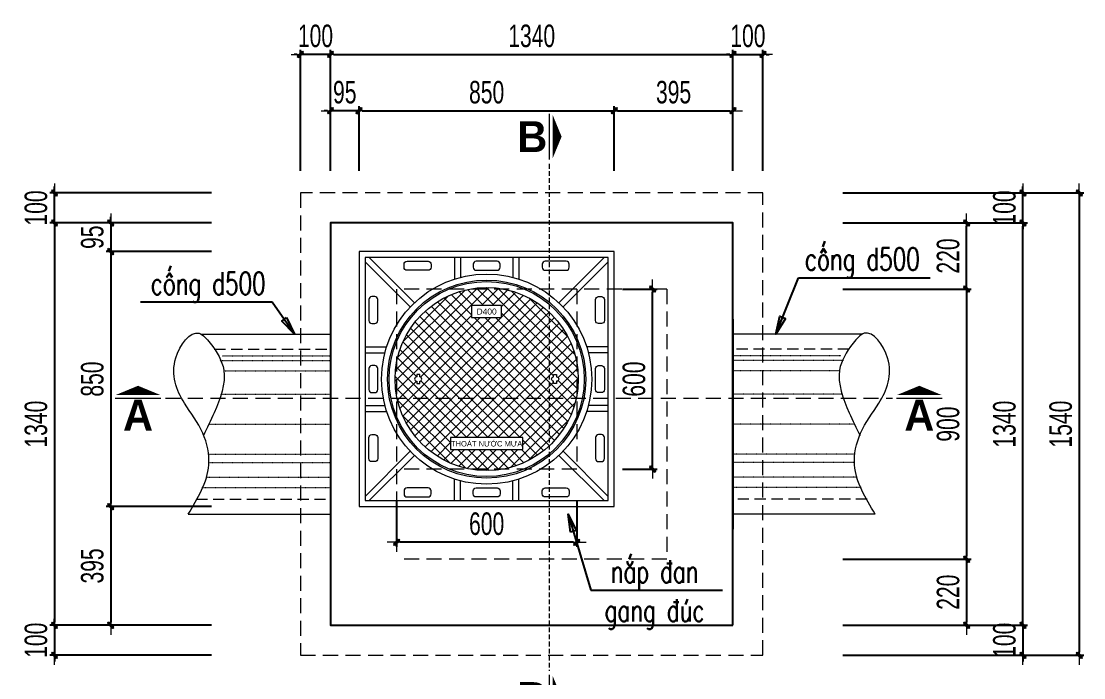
# Model space of a CAD drawing. Header units: inches. Extents: x -676 to 53517, y -16349 to 46516.
# Drawn here: x 28532 to 32070, y 29107 to 31294 of the extents above; entities that cross this region are included whole.
import ezdxf
from ezdxf.enums import TextEntityAlignment as Align

# ---------------------------------------------------------------- set-up
doc = ezdxf.new("R2010")
doc.units = ezdxf.units.IN
doc.header["$MEASUREMENT"] = 0
doc.linetypes.add('ACAD_ISO03W100', pattern=[30, 12, -18])
doc.linetypes.add('HIDDEN', pattern=[0.375, 0.25, -0.125])
for name, color, linetype, lineweight in [('39 - Net manh', 39, 'Continuous', 18), ('dim', 144, 'Continuous', 13), ('G-KHUNG', 7, 'Continuous', 20), ('LC Dim', 8, 'Continuous', 18), ('LC Khac', 4, 'Continuous', 9), ('LC MANH DUT', 35, 'HIDDEN', 5), ('LC Net manh', 9, 'Continuous', 5), ('LC Net thay', 7, 'Continuous', 25), ('LC Text1', 3, 'Continuous', 20), ('Net cat', 2, 'Continuous', 25), ('Net hatch', 8, 'Continuous', 9), ('net thay', 11, 'Continuous', 20), ('TextThep', 7, 'Continuous', 0)]:
    doc.layers.add(name, color=color, linetype=linetype, lineweight=lineweight)
doc.styles.add('Arial', font='arial.ttf', dxfattribs={"width": 0.8})
doc.styles.add('HOATBIF', font='hoatbif.shx', dxfattribs={"width": 0.7})
doc.styles.add('LC 1', font='')
doc.styles.add('LC 3', font='vnsimli.shx', dxfattribs={"width": 0.75})
doc.styles.get('LC 1').set_extended_font_data('.VnAvantH', bold=True)
doc.dimstyles.new('1-100(1-25)', dxfattribs={"dimscale": 25, "dimtxt": 2.5, "dimasz": 0.35, "dimexe": 0.5, "dimexo": 0, "dimgap": 0.8, "dimtad": 1, "dimdec": 0, "dimzin": 0, "dimdsep": 46, "dimtxsty": 'HOATBIF', "dimblk1": 'DOT', "dimblk2": 'DOT', "dimsah": 1, "dimcen": -1, "dimdle": 1, "dimclrd": 256, "dimclre": 256, "dimclrt": 4, "dimadec": 3, "dimazin": 2, "dimtfac": 0.333333, "dimtdec": 0, "dimtix": 1, "dimtmove": 2, "dimatfit": 3, "dimldrblk": 'DOT', "dimfxl": 1, "dimtvp": 0.833333, "dimtolj": 1, "dimtzin": 0, "dimarcsym": 0})
doc.dimstyles.new('1-100(1-50)x4', dxfattribs={"dimscale": 40, "dimtxt": 2.5, "dimasz": 0.35, "dimexe": 0.5, "dimexo": 0, "dimgap": 0.8, "dimtad": 1, "dimdec": 0, "dimlfac": 0.25, "dimzin": 0, "dimdsep": 46, "dimtxsty": 'HOATBIF', "dimblk1": 'DOT', "dimblk2": 'DOT', "dimsah": 1, "dimcen": -1, "dimdle": 1, "dimclrd": 256, "dimclre": 256, "dimclrt": 4, "dimadec": 3, "dimazin": 2, "dimtfac": 0.333333, "dimtdec": 0, "dimtix": 1, "dimtmove": 2, "dimatfit": 3, "dimldrblk": 'DOT', "dimfxl": 1, "dimtvp": 0.833333, "dimtolj": 1, "dimtzin": 0, "dimarcsym": 0})

# ---------------------------------------------------------------- blocks, each defined once
blk = doc.blocks.new('*U7')
at = {"layer": 'LC Khac', "color": 1, "ltscale": 2}
for p, q in [((0, 485), (0, 0)), ((0, -5503), (0, -5989))]:
    blk.add_line(p, q, dxfattribs=at)
for points in [[(134, 243, 0, 471, 0), (37, 243, 275, 275, 0)], [(134, -5746, 0, 471, 0), (37, -5746, 275, 275, 0)]]:
    blk.add_lwpolyline(points, format="xyseb", dxfattribs=at)
at = {"layer": 'LC MANH DUT', "ltscale": 200}
blk.add_line((0, -49), (0, -5460), dxfattribs=at)
at = {"ltscale": 2, "style": 'LC 1'}
for p in [(-179, 243), (-179, -5746)]:
    blk.add_attdef('LC', text='', height=330, dxfattribs=at).set_placement(p, align=Align.MIDDLE_CENTER)
blk = doc.blocks.new('Nap ga_MB')
at = {"layer": 'Net hatch'}
h = blk.add_hatch(dxfattribs=at)
h.set_pattern_fill('ANSI37', color=256, scale=200, style=0)
h.paths.add_polyline_path([(305, 0, 1), (-305, 0, 1)])
h.paths.add_polyline_path([(120, -195), (120, -235), (-120, -235), (-120, -195)], flags=16)
h.paths.add_polyline_path([(-223, -7), (-223, -15), (-233, -15), (-233, -7, -1), (-233, 7), (-233, 15), (-223, 15), (-223, 7, -1)], flags=16)
h.paths.add_polyline_path([(-50, 205), (-50, 245), (50, 245), (50, 205)], flags=16)
h.paths.add_polyline_path([(223, 7), (223, 15), (233, 15), (233, 7, -1), (233, -7), (233, -15), (223, -15), (223, -7, -1)], flags=16)
h.paths.add_polyline_path([(-47.8, 209.6), (47.8, 209.6), (47.8, 240.2), (-47.8, 240.2)], flags=8)
h.paths.add_polyline_path([(-106.1, -230.5), (106.1, -230.5), (106.1, -199.5), (-106.1, -199.5)], flags=8)
for points in [[(-254.5, 240.3), (-405, 390.9)], [(-240.3, 254.5), (-390.9, 405)], [(-107.5, 405), (-107.5, 333.1)], [(-87.5, 405), (-87.5, 338.9)], [(87.5, 405), (87.5, 338.9)], [(107.5, 405), (107.5, 333.1)], [(240.3, 254.5), (390.9, 405)], [(254.5, 240.3), (405, 390.9)], [(-405, 107.5), (-333.1, 107.5)], [(405, 107.5), (333.1, 107.5)], [(-405, 87.5), (-338.9, 87.5)], [(405, 87.5), (338.9, 87.5)], [(-405, -87.5), (-338.9, -87.5)], [(405, -87.5), (338.9, -87.5)], [(-405, -107.5), (-333.1, -107.5)], [(405, -107.5), (333.1, -107.5)], [(-254.5, -240.3), (-405, -390.9)], [(254.5, -240.3), (405, -390.9)], [(-240.3, -254.5), (-390.9, -405)], [(240.3, -254.5), (390.9, -405)], [(-107.5, -405), (-107.5, -333.1)], [(-87.5, -405), (-87.5, -338.9)], [(87.5, -405), (87.5, -338.9)], [(107.5, -405), (107.5, -333.1)]]:
    blk.add_lwpolyline(points, dxfattribs=at)
for points in [[(-195, 362.5), (-265, 362.5, -0.414214), (-275, 372.5), (-275, 382.5, -0.414214), (-265, 392.5), (-195, 392.5, -0.414214), (-185, 382.5), (-185, 372.5, -0.414214)], [(-35, 362.5), (35, 362.5, 0.414214), (45, 372.5), (45, 382.5, 0.414214), (35, 392.5), (-35, 392.5, 0.414214), (-45, 382.5), (-45, 372.5, 0.414214)], [(195, 362.5), (265, 362.5, 0.414214), (275, 372.5), (275, 382.5, 0.414214), (265, 392.5), (195, 392.5, 0.414214), (185, 382.5), (185, 372.5, 0.414214)], [(-362.5, 195), (-362.5, 265, 0.414214), (-372.5, 275), (-382.5, 275, 0.414214), (-392.5, 265), (-392.5, 195, 0.414214), (-382.5, 185), (-372.5, 185, 0.414214)], [(362.5, 195), (362.5, 265, -0.414214), (372.5, 275), (382.5, 275, -0.414214), (392.5, 265), (392.5, 195, -0.414214), (382.5, 185), (372.5, 185, -0.414214)], [(-362.5, -35), (-362.5, 35, 0.414214), (-372.5, 45), (-382.5, 45, 0.414214), (-392.5, 35), (-392.5, -35, 0.414214), (-382.5, -45), (-372.5, -45, 0.414214)], [(362.5, -35), (362.5, 35, -0.414214), (372.5, 45), (382.5, 45, -0.414214), (392.5, 35), (392.5, -35, -0.414214), (382.5, -45), (372.5, -45, -0.414214)], [(-362.5, -195), (-362.5, -265, -0.414214), (-372.5, -275), (-382.5, -275, -0.414214), (-392.5, -265), (-392.5, -195, -0.414214), (-382.5, -185), (-372.5, -185, -0.414214)], [(362.5, -195), (362.5, -265, 0.414214), (372.5, -275), (382.5, -275, 0.414214), (392.5, -265), (392.5, -195, 0.414214), (382.5, -185), (372.5, -185, 0.414214)], [(-195, -362.5), (-265, -362.5, 0.414214), (-275, -372.5), (-275, -382.5, 0.414214), (-265, -392.5), (-195, -392.5, 0.414214), (-185, -382.5), (-185, -372.5, 0.414214)], [(-35, -362.5), (35, -362.5, -0.414214), (45, -372.5), (45, -382.5, -0.414214), (35, -392.5), (-35, -392.5, -0.414214), (-45, -382.5), (-45, -372.5, -0.414214)], [(195, -362.5), (265, -362.5, -0.414214), (275, -372.5), (275, -382.5, -0.414214), (265, -392.5), (195, -392.5, -0.414214), (185, -382.5), (185, -372.5, -0.414214)]]:
    blk.add_lwpolyline(points, format="xyb", close=True, dxfattribs=at)
blk.add_circle((0, 0), 305, dxfattribs=at)
at = {"layer": 'net thay'}
for points in [[(-425, -425), (425, -425), (425, 425), (-425, 425)], [(-405, -405), (405, -405), (405, 405), (-405, 405)], [(-50, 245), (-50, 205), (50, 205), (50, 245)], [(-120, -195), (-120, -235), (120, -235), (120, -195)]]:
    blk.add_lwpolyline(points, close=True, dxfattribs=at)
for points in [[(-233, -7), (-233, -15), (-223, -15), (-223, -7, 1), (-223, 7), (-223, 15), (-233, 15), (-233, 7, 1)], [(233, -7), (233, -15), (223, -15), (223, -7, -1), (223, 7), (223, 15), (233, 15), (233, 7, -1)]]:
    blk.add_lwpolyline(points, format="xyb", close=True, dxfattribs=at)
for radius in [350, 330, 325]:
    blk.add_circle((0, 0), radius, dxfattribs=at)
at = {"layer": 'G-KHUNG', "style": 'Arial'}
for s, height, p in [('D400', 20, (0, 225)), ('THOÁT NƯỚC MƯA', 18, (0, -215.5))]:
    blk.add_text(s, height=height, dxfattribs=at).set_placement(p, align=Align.MIDDLE_CENTER)
blk = doc.blocks.new('DOT')
at = {"layer": 'LC Dim', "color": 4}
blk.add_line((-1, -1), (1, 1), dxfattribs=at)
at = {"layer": 'LC Dim'}
blk.add_line((-3, 0), (3, 0), dxfattribs=at)
at = {"layer": 'LC Dim', "color": 4}
blk.add_lwpolyline([(0.5, 1), (-1, -0.5), (-0.5, -1), (1, 0.5)], close=True, dxfattribs=at)
blk = doc.blocks.new('*D98')
at = {"layer": 'Defpoints', "color": 0, "transparency": 16777216}
for p in [(29561.6, 30996), (29561.6, 30796), (29656.6, 30796)]:
    blk.add_point(p, dxfattribs=at)
at = {"layer": 'LC Dim', "lineweight": -2, "transparency": 16777216}
for p, q in [((29551.1, 30996), (29540.6, 30996)), ((29561.6, 30796), (29561.6, 31011)), ((29656.6, 30996), (29561.6, 30996)), ((29656.6, 30796), (29656.6, 31011)), ((29667.1, 30996), (29677.6, 30996))]:
    blk.add_line(p, q, dxfattribs=at)
at = {"layer": 'LC Dim', "lineweight": -2, "transparency": 16777216, "xscale": 10.5, "yscale": 10.5, "zscale": 10.5}
blk.add_blockref('DOT', (29561.6, 30996), dxfattribs=at)
at = {"layer": 'LC Dim', "lineweight": -2, "transparency": 16777216, "xscale": 10.5, "yscale": 10.5, "zscale": 10.5, "rotation": 180}
blk.add_blockref('DOT', (29656.6, 30996), dxfattribs=at)
at = {"layer": 'LC Dim', "color": 4, "transparency": 16777216, "insert": (29609.1, 31057.5), "char_height": 75, "attachment_point": 5, "style": 'HOATBIF'}
blk.add_mtext('\\A1;95', dxfattribs=at)
blk = doc.blocks.new('_Dot')
at = {"color": 0, "linetype": 'ByBlock', "lineweight": -2}
blk.add_line((-0.5, 0), (-1, 0), dxfattribs=at)
at = {"color": 0, "linetype": 'ByBlock', "const_width": 0.5}
blk.add_lwpolyline([(-0.25, 0, 1), (0.25, 0, 1)], format="xyb", close=True, dxfattribs=at)
blk = doc.blocks.new('*D99')
at = {"layer": 'Defpoints', "color": 0, "transparency": 16777216}
for p in [(30506.5, 30996), (29656.6, 30796), (30506.5, 30796)]:
    blk.add_point(p, dxfattribs=at)
at = {"layer": 'LC Dim', "lineweight": -2, "transparency": 16777216}
for p, q in [((29656.6, 30796), (29656.6, 31011)), ((29667.1, 30996), (30496, 30996)), ((30506.5, 30796), (30506.5, 31011))]:
    blk.add_line(p, q, dxfattribs=at)
at = {"layer": 'LC Dim', "lineweight": -2, "transparency": 16777216, "xscale": 10.5, "yscale": 10.5, "zscale": 10.5, "rotation": 180}
blk.add_blockref('DOT', (29656.6, 30996), dxfattribs=at)
at = {"layer": 'LC Dim', "lineweight": -2, "transparency": 16777216, "xscale": 10.5, "yscale": 10.5, "zscale": 10.5}
blk.add_blockref('DOT', (30506.5, 30996), dxfattribs=at)
at = {"layer": 'LC Dim', "color": 4, "transparency": 16777216, "insert": (30081.6, 31057.5), "char_height": 75, "attachment_point": 5, "style": 'HOATBIF'}
blk.add_mtext('\\A1;850', dxfattribs=at)
blk = doc.blocks.new('*D100')
at = {"layer": 'Defpoints', "color": 0, "transparency": 16777216}
for p in [(30901.6, 30996), (30506.5, 30796), (30901.6, 30796)]:
    blk.add_point(p, dxfattribs=at)
at = {"layer": 'LC Dim', "lineweight": -2, "transparency": 16777216}
for p, q in [((30506.5, 30796), (30506.5, 31011)), ((30517, 30996), (30891.1, 30996)), ((30901.6, 30796), (30901.6, 31011))]:
    blk.add_line(p, q, dxfattribs=at)
at = {"layer": 'LC Dim', "lineweight": -2, "transparency": 16777216, "xscale": 10.5, "yscale": 10.5, "zscale": 10.5, "rotation": 180}
blk.add_blockref('DOT', (30506.5, 30996), dxfattribs=at)
at = {"layer": 'LC Dim', "lineweight": -2, "transparency": 16777216, "xscale": 10.5, "yscale": 10.5, "zscale": 10.5}
blk.add_blockref('DOT', (30901.6, 30996), dxfattribs=at)
at = {"layer": 'LC Dim', "color": 4, "transparency": 16777216, "insert": (30704.1, 31057.5), "char_height": 75, "attachment_point": 5, "style": 'HOATBIF'}
blk.add_mtext('\\A1;395', dxfattribs=at)
blk = doc.blocks.new('*D101')
at = {"layer": 'Defpoints', "color": 0, "transparency": 16777216}
for p in [(30901.6, 31183.5), (29561.6, 30796), (30901.6, 30796)]:
    blk.add_point(p, dxfattribs=at)
at = {"layer": 'LC Dim', "lineweight": -2, "transparency": 16777216}
for p, q in [((29561.6, 30796), (29561.6, 31198.5)), ((29572.1, 31183.5), (30891.1, 31183.5)), ((30901.6, 30796), (30901.6, 31198.5))]:
    blk.add_line(p, q, dxfattribs=at)
at = {"layer": 'LC Dim', "lineweight": -2, "transparency": 16777216, "xscale": 10.5, "yscale": 10.5, "zscale": 10.5, "rotation": 180}
blk.add_blockref('DOT', (29561.6, 31183.5), dxfattribs=at)
at = {"layer": 'LC Dim', "lineweight": -2, "transparency": 16777216, "xscale": 10.5, "yscale": 10.5, "zscale": 10.5}
blk.add_blockref('DOT', (30901.6, 31183.5), dxfattribs=at)
at = {"layer": 'LC Dim', "color": 4, "transparency": 16777216, "insert": (30231.6, 31245), "char_height": 75, "attachment_point": 5, "style": 'HOATBIF'}
blk.add_mtext('\\A1;1340', dxfattribs=at)
blk = doc.blocks.new('*D102')
at = {"layer": 'Defpoints', "color": 0, "transparency": 16777216}
for p in [(31001.6, 31183.5), (30901.6, 30796), (31001.6, 30796)]:
    blk.add_point(p, dxfattribs=at)
at = {"layer": 'LC Dim', "lineweight": -2, "transparency": 16777216}
for p, q in [((30891.1, 31183.5), (30880.6, 31183.5)), ((30901.6, 30796), (30901.6, 31198.5)), ((30901.6, 31183.5), (31001.6, 31183.5)), ((31001.6, 30796), (31001.6, 31198.5)), ((31012.1, 31183.5), (31022.6, 31183.5))]:
    blk.add_line(p, q, dxfattribs=at)
at = {"layer": 'LC Dim', "lineweight": -2, "transparency": 16777216, "xscale": 10.5, "yscale": 10.5, "zscale": 10.5}
blk.add_blockref('DOT', (30901.6, 31183.5), dxfattribs=at)
at = {"layer": 'LC Dim', "lineweight": -2, "transparency": 16777216, "xscale": 10.5, "yscale": 10.5, "zscale": 10.5, "rotation": 180}
blk.add_blockref('DOT', (31001.6, 31183.5), dxfattribs=at)
at = {"layer": 'LC Dim', "color": 4, "transparency": 16777216, "insert": (30951.6, 31245), "char_height": 75, "attachment_point": 5, "style": 'HOATBIF'}
blk.add_mtext('\\A1;100', dxfattribs=at)
blk = doc.blocks.new('*D103')
at = {"layer": 'Defpoints', "color": 0, "transparency": 16777216}
for p in [(29461.6, 31183.5), (29461.6, 30796), (29561.6, 30796)]:
    blk.add_point(p, dxfattribs=at)
at = {"layer": 'LC Dim', "lineweight": -2, "transparency": 16777216}
for p, q in [((29451.1, 31183.5), (29440.6, 31183.5)), ((29461.6, 30796), (29461.6, 31198.5)), ((29561.6, 31183.5), (29461.6, 31183.5)), ((29561.6, 30796), (29561.6, 31198.5)), ((29572.1, 31183.5), (29582.6, 31183.5))]:
    blk.add_line(p, q, dxfattribs=at)
at = {"layer": 'LC Dim', "lineweight": -2, "transparency": 16777216, "xscale": 10.5, "yscale": 10.5, "zscale": 10.5}
blk.add_blockref('DOT', (29461.6, 31183.5), dxfattribs=at)
at = {"layer": 'LC Dim', "lineweight": -2, "transparency": 16777216, "xscale": 10.5, "yscale": 10.5, "zscale": 10.5, "rotation": 180}
blk.add_blockref('DOT', (29561.6, 31183.5), dxfattribs=at)
at = {"layer": 'LC Dim', "color": 4, "transparency": 16777216, "insert": (29511.6, 31245), "char_height": 75, "attachment_point": 5, "style": 'HOATBIF'}
blk.add_mtext('\\A1;100', dxfattribs=at)
blk = doc.blocks.new('*D104')
at = {"layer": 'Defpoints', "color": 0, "transparency": 16777216}
for p in [(29165, 30622.2), (28830, 30527.1), (29165, 30527.1)]:
    blk.add_point(p, dxfattribs=at)
at = {"layer": 'LC Dim', "lineweight": -2, "transparency": 16777216}
for p, q in [((28830, 30632.7), (28830, 30643.2)), ((29165, 30622.2), (28815, 30622.2)), ((28830, 30622.2), (28830, 30527.1)), ((29165, 30527.1), (28815, 30527.1)), ((28830, 30516.6), (28830, 30506.1))]:
    blk.add_line(p, q, dxfattribs=at)
at = {"layer": 'LC Dim', "lineweight": -2, "transparency": 16777216, "xscale": 10.5, "yscale": 10.5, "zscale": 10.5}
for p, rotation in [((28830, 30622.2), 270), ((28830, 30527.1), 90)]:
    blk.add_blockref('DOT', p, dxfattribs=dict(at, rotation=rotation))
at = {"layer": 'LC Dim', "color": 4, "transparency": 16777216, "insert": (28768.5, 30574.7), "char_height": 75, "attachment_point": 5, "rotation": 90, "style": 'HOATBIF'}
blk.add_mtext('\\A1;95', dxfattribs=at)
blk = doc.blocks.new('*D105')
at = {"layer": 'Defpoints', "color": 0, "transparency": 16777216}
for p in [(29165, 30527.1), (28830, 29677.2), (29165, 29677.2)]:
    blk.add_point(p, dxfattribs=at)
at = {"layer": 'LC Dim', "lineweight": -2, "transparency": 16777216}
for p, q in [((29165, 30527.1), (28815, 30527.1)), ((28830, 30516.6), (28830, 29687.7)), ((29165, 29677.2), (28815, 29677.2))]:
    blk.add_line(p, q, dxfattribs=at)
at = {"layer": 'LC Dim', "lineweight": -2, "transparency": 16777216, "xscale": 10.5, "yscale": 10.5, "zscale": 10.5}
for p, rotation in [((28830, 30527.1), 90), ((28830, 29677.2), 270)]:
    blk.add_blockref('DOT', p, dxfattribs=dict(at, rotation=rotation))
at = {"layer": 'LC Dim', "color": 4, "transparency": 16777216, "insert": (28768.5, 30102.2), "char_height": 75, "attachment_point": 5, "rotation": 90, "style": 'HOATBIF'}
blk.add_mtext('\\A1;850', dxfattribs=at)
blk = doc.blocks.new('*D106')
at = {"layer": 'Defpoints', "color": 0, "transparency": 16777216}
for p in [(29165, 29677.2), (28830, 29282.2), (29165, 29282.2)]:
    blk.add_point(p, dxfattribs=at)
at = {"layer": 'LC Dim', "lineweight": -2, "transparency": 16777216}
for p, q in [((29165, 29677.2), (28815, 29677.2)), ((28830, 29666.7), (28830, 29292.7)), ((29165, 29282.2), (28815, 29282.2))]:
    blk.add_line(p, q, dxfattribs=at)
at = {"layer": 'LC Dim', "lineweight": -2, "transparency": 16777216, "xscale": 10.5, "yscale": 10.5, "zscale": 10.5}
for p, rotation in [((28830, 29677.2), 90), ((28830, 29282.2), 270)]:
    blk.add_blockref('DOT', p, dxfattribs=dict(at, rotation=rotation))
at = {"layer": 'LC Dim', "color": 4, "transparency": 16777216, "insert": (28768.5, 29479.7), "char_height": 75, "attachment_point": 5, "rotation": 90, "style": 'HOATBIF'}
blk.add_mtext('\\A1;395', dxfattribs=at)
blk = doc.blocks.new('*D107')
at = {"layer": 'Defpoints', "color": 0, "transparency": 16777216}
for p in [(29165, 30622.2), (28642.5, 29282.2), (29165, 29282.2)]:
    blk.add_point(p, dxfattribs=at)
at = {"layer": 'LC Dim', "lineweight": -2, "transparency": 16777216}
for p, q in [((29165, 30622.2), (28627.5, 30622.2)), ((28642.5, 30611.7), (28642.5, 29292.7)), ((29165, 29282.2), (28627.5, 29282.2))]:
    blk.add_line(p, q, dxfattribs=at)
at = {"layer": 'LC Dim', "lineweight": -2, "transparency": 16777216, "xscale": 10.5, "yscale": 10.5, "zscale": 10.5}
for p, rotation in [((28642.5, 30622.2), 90), ((28642.5, 29282.2), 270)]:
    blk.add_blockref('DOT', p, dxfattribs=dict(at, rotation=rotation))
at = {"layer": 'LC Dim', "color": 4, "transparency": 16777216, "insert": (28581, 29952.2), "char_height": 75, "attachment_point": 5, "rotation": 90, "style": 'HOATBIF'}
blk.add_mtext('\\A1;1340', dxfattribs=at)
blk = doc.blocks.new('*D108')
at = {"layer": 'Defpoints', "color": 0, "transparency": 16777216}
for p in [(29165, 29282.2), (28642.5, 29182.2), (29165, 29182.2)]:
    blk.add_point(p, dxfattribs=at)
at = {"layer": 'LC Dim', "lineweight": -2, "transparency": 16777216}
for p, q in [((28642.5, 29292.7), (28642.5, 29303.2)), ((29165, 29282.2), (28627.5, 29282.2)), ((28642.5, 29282.2), (28642.5, 29182.2)), ((29165, 29182.2), (28627.5, 29182.2)), ((28642.5, 29171.7), (28642.5, 29161.2))]:
    blk.add_line(p, q, dxfattribs=at)
at = {"layer": 'LC Dim', "lineweight": -2, "transparency": 16777216, "xscale": 10.5, "yscale": 10.5, "zscale": 10.5}
for p, rotation in [((28642.5, 29282.2), 270), ((28642.5, 29182.2), 90)]:
    blk.add_blockref('DOT', p, dxfattribs=dict(at, rotation=rotation))
at = {"layer": 'LC Dim', "color": 4, "transparency": 16777216, "insert": (28581, 29232.2), "char_height": 75, "attachment_point": 5, "rotation": 90, "style": 'HOATBIF'}
blk.add_mtext('\\A1;100', dxfattribs=at)
blk = doc.blocks.new('*D109')
at = {"layer": 'Defpoints', "color": 0, "transparency": 16777216}
for p in [(28642.5, 30722.2), (29165, 30722.2), (29165, 30622.2)]:
    blk.add_point(p, dxfattribs=at)
at = {"layer": 'LC Dim', "lineweight": -2, "transparency": 16777216}
for p, q in [((29165, 30722.2), (28627.5, 30722.2)), ((28642.5, 30732.7), (28642.5, 30743.2)), ((28642.5, 30622.2), (28642.5, 30722.2)), ((29165, 30622.2), (28627.5, 30622.2)), ((28642.5, 30611.7), (28642.5, 30601.2))]:
    blk.add_line(p, q, dxfattribs=at)
at = {"layer": 'LC Dim', "lineweight": -2, "transparency": 16777216, "xscale": 10.5, "yscale": 10.5, "zscale": 10.5}
for p, rotation in [((28642.5, 30722.2), 270), ((28642.5, 30622.2), 90)]:
    blk.add_blockref('DOT', p, dxfattribs=dict(at, rotation=rotation))
at = {"layer": 'LC Dim', "color": 4, "transparency": 16777216, "insert": (28581, 30672.2), "char_height": 75, "attachment_point": 5, "rotation": 90, "style": 'HOATBIF'}
blk.add_mtext('\\A1;100', dxfattribs=at)
blk = doc.blocks.new('*D110')
at = {"layer": 'Defpoints', "color": 0, "transparency": 16777216}
for p in [(31268, 30402.2), (31268, 29502.2), (31680, 29502.2)]:
    blk.add_point(p, dxfattribs=at)
at = {"layer": 'LC Dim', "lineweight": -2, "transparency": 16777216}
for p, q in [((31268, 30402.2), (31695, 30402.2)), ((31680, 30391.7), (31680, 29512.7)), ((31268, 29502.2), (31695, 29502.2))]:
    blk.add_line(p, q, dxfattribs=at)
at = {"layer": 'LC Dim', "lineweight": -2, "transparency": 16777216, "xscale": 10.5, "yscale": 10.5, "zscale": 10.5}
for p, rotation in [((31680, 30402.2), 90), ((31680, 29502.2), 270)]:
    blk.add_blockref('DOT', p, dxfattribs=dict(at, rotation=rotation))
at = {"layer": 'LC Dim', "color": 4, "transparency": 16777216, "insert": (31618.5, 29952.2), "char_height": 75, "attachment_point": 5, "rotation": 90, "style": 'HOATBIF'}
blk.add_mtext('\\A1;900', dxfattribs=at)
blk = doc.blocks.new('*D111')
at = {"layer": 'Defpoints', "color": 0, "transparency": 16777216}
for p in [(31268, 29502.2), (31268, 29282.2), (31680, 29282.2)]:
    blk.add_point(p, dxfattribs=at)
at = {"layer": 'LC Dim', "lineweight": -2, "transparency": 16777216}
for p, q in [((31268, 29502.2), (31695, 29502.2)), ((31680, 29491.7), (31680, 29292.7)), ((31268, 29282.2), (31695, 29282.2))]:
    blk.add_line(p, q, dxfattribs=at)
at = {"layer": 'LC Dim', "lineweight": -2, "transparency": 16777216, "xscale": 10.5, "yscale": 10.5, "zscale": 10.5}
for p, rotation in [((31680, 29502.2), 90), ((31680, 29282.2), 270)]:
    blk.add_blockref('DOT', p, dxfattribs=dict(at, rotation=rotation))
at = {"layer": 'LC Dim', "color": 4, "transparency": 16777216, "insert": (31618.5, 29392.2), "char_height": 75, "attachment_point": 5, "rotation": 90, "style": 'HOATBIF'}
blk.add_mtext('\\A1;220', dxfattribs=at)
blk = doc.blocks.new('*D112')
at = {"layer": 'Defpoints', "color": 0, "transparency": 16777216}
for p in [(31268, 30622.2), (31680, 30622.2), (31268, 30402.2)]:
    blk.add_point(p, dxfattribs=at)
at = {"layer": 'LC Dim', "lineweight": -2, "transparency": 16777216}
for p, q in [((31268, 30622.2), (31695, 30622.2)), ((31680, 30412.7), (31680, 30611.7)), ((31268, 30402.2), (31695, 30402.2))]:
    blk.add_line(p, q, dxfattribs=at)
at = {"layer": 'LC Dim', "lineweight": -2, "transparency": 16777216, "xscale": 10.5, "yscale": 10.5, "zscale": 10.5}
for p, rotation in [((31680, 30622.2), 90), ((31680, 30402.2), 270)]:
    blk.add_blockref('DOT', p, dxfattribs=dict(at, rotation=rotation))
at = {"layer": 'LC Dim', "color": 4, "transparency": 16777216, "insert": (31618.5, 30512.2), "char_height": 75, "attachment_point": 5, "rotation": 90, "style": 'HOATBIF'}
blk.add_mtext('\\A1;220', dxfattribs=at)
blk = doc.blocks.new('*D113')
at = {"layer": 'Defpoints', "color": 0, "transparency": 16777216}
for p in [(31268, 30622.2), (31867.5, 30622.2), (31268, 29282.2)]:
    blk.add_point(p, dxfattribs=at)
at = {"layer": 'LC Dim', "lineweight": -2, "transparency": 16777216}
for p, q in [((31268, 30622.2), (31882.5, 30622.2)), ((31867.5, 29292.7), (31867.5, 30611.7)), ((31268, 29282.2), (31882.5, 29282.2))]:
    blk.add_line(p, q, dxfattribs=at)
at = {"layer": 'LC Dim', "lineweight": -2, "transparency": 16777216, "xscale": 10.5, "yscale": 10.5, "zscale": 10.5}
for p, rotation in [((31867.5, 30622.2), 90), ((31867.5, 29282.2), 270)]:
    blk.add_blockref('DOT', p, dxfattribs=dict(at, rotation=rotation))
at = {"layer": 'LC Dim', "color": 4, "transparency": 16777216, "insert": (31806, 29952.2), "char_height": 75, "attachment_point": 5, "rotation": 90, "style": 'HOATBIF'}
blk.add_mtext('\\A1;1340', dxfattribs=at)
blk = doc.blocks.new('*D114')
at = {"layer": 'Defpoints', "color": 0, "transparency": 16777216}
for p in [(31268, 30722.2), (31867.5, 30722.2), (31268, 30622.2)]:
    blk.add_point(p, dxfattribs=at)
at = {"layer": 'LC Dim', "lineweight": -2, "transparency": 16777216}
for p, q in [((31268, 30722.2), (31882.5, 30722.2)), ((31867.5, 30732.7), (31867.5, 30743.2)), ((31867.5, 30622.2), (31867.5, 30722.2)), ((31268, 30622.2), (31882.5, 30622.2)), ((31867.5, 30611.7), (31867.5, 30601.2))]:
    blk.add_line(p, q, dxfattribs=at)
at = {"layer": 'LC Dim', "lineweight": -2, "transparency": 16777216, "xscale": 10.5, "yscale": 10.5, "zscale": 10.5}
for p, rotation in [((31867.5, 30722.2), 270), ((31867.5, 30622.2), 90)]:
    blk.add_blockref('DOT', p, dxfattribs=dict(at, rotation=rotation))
at = {"layer": 'LC Dim', "color": 4, "transparency": 16777216, "insert": (31806, 30672.2), "char_height": 75, "attachment_point": 5, "rotation": 90, "style": 'HOATBIF'}
blk.add_mtext('\\A1;100', dxfattribs=at)
blk = doc.blocks.new('*D115')
at = {"layer": 'Defpoints', "color": 0, "transparency": 16777216}
for p in [(31268, 29282.2), (31268, 29182.2), (31867.5, 29182.2)]:
    blk.add_point(p, dxfattribs=at)
at = {"layer": 'LC Dim', "lineweight": -2, "transparency": 16777216}
for p, q in [((31867.5, 29292.7), (31867.5, 29303.2)), ((31268, 29282.2), (31882.5, 29282.2)), ((31867.5, 29282.2), (31867.5, 29182.2)), ((31268, 29182.2), (31882.5, 29182.2)), ((31867.5, 29171.7), (31867.5, 29161.2))]:
    blk.add_line(p, q, dxfattribs=at)
at = {"layer": 'LC Dim', "lineweight": -2, "transparency": 16777216, "xscale": 10.5, "yscale": 10.5, "zscale": 10.5}
for p, rotation in [((31867.5, 29282.2), 270), ((31867.5, 29182.2), 90)]:
    blk.add_blockref('DOT', p, dxfattribs=dict(at, rotation=rotation))
at = {"layer": 'LC Dim', "color": 4, "transparency": 16777216, "insert": (31806, 29232.2), "char_height": 75, "attachment_point": 5, "rotation": 90, "style": 'HOATBIF'}
blk.add_mtext('\\A1;100', dxfattribs=at)
blk = doc.blocks.new('*D116')
at = {"layer": 'Defpoints', "color": 0, "transparency": 16777216}
for p in [(31268, 30722.2), (31268, 29182.2), (32055, 29182.2)]:
    blk.add_point(p, dxfattribs=at)
at = {"layer": 'LC Dim', "lineweight": -2, "transparency": 16777216}
for p, q in [((31268, 30722.2), (32070, 30722.2)), ((32055, 30711.7), (32055, 29192.7)), ((31268, 29182.2), (32070, 29182.2))]:
    blk.add_line(p, q, dxfattribs=at)
at = {"layer": 'LC Dim', "lineweight": -2, "transparency": 16777216, "xscale": 10.5, "yscale": 10.5, "zscale": 10.5}
for p, rotation in [((32055, 30722.2), 90), ((32055, 29182.2), 270)]:
    blk.add_blockref('DOT', p, dxfattribs=dict(at, rotation=rotation))
at = {"layer": 'LC Dim', "color": 4, "transparency": 16777216, "insert": (31993.5, 29952.2), "char_height": 75, "attachment_point": 5, "rotation": 90, "style": 'HOATBIF'}
blk.add_mtext('\\A1;1540', dxfattribs=at)
blk = doc.blocks.new('*D132')
at = {"layer": 'Defpoints', "color": 0, "transparency": 16777216}
for p in [(30534, 30402.2), (30634, 30402.2), (30534, 29802.2)]:
    blk.add_point(p, dxfattribs=at)
at = {"layer": 'LC Dim', "lineweight": -2, "transparency": 16777216}
for p, q in [((30534, 30402.2), (30649, 30402.2)), ((30634, 29812.7), (30634, 30391.7)), ((30534, 29802.2), (30649, 29802.2))]:
    blk.add_line(p, q, dxfattribs=at)
at = {"layer": 'LC Dim', "lineweight": -2, "transparency": 16777216, "xscale": 10.5, "yscale": 10.5, "zscale": 10.5}
for p, rotation in [((30634, 30402.2), 90), ((30634, 29802.2), 270)]:
    blk.add_blockref('DOT', p, dxfattribs=dict(at, rotation=rotation))
at = {"layer": 'LC Dim', "color": 4, "transparency": 16777216, "insert": (30572.5, 30102.2), "char_height": 75, "attachment_point": 5, "rotation": 90, "style": 'HOATBIF'}
blk.add_mtext('\\A1;600', dxfattribs=at)
blk = doc.blocks.new('*D133')
at = {"layer": 'Defpoints', "color": 0, "transparency": 16777216}
for p in [(29781.6, 29697.2), (30381.6, 29697.2), (29781.6, 29558.5)]:
    blk.add_point(p, dxfattribs=at)
at = {"layer": 'LC Dim', "lineweight": -2, "transparency": 16777216}
for p, q in [((29781.6, 29697.2), (29781.6, 29543.5)), ((30381.6, 29697.2), (30381.6, 29543.5)), ((30371.1, 29558.5), (29792.1, 29558.5))]:
    blk.add_line(p, q, dxfattribs=at)
at = {"layer": 'LC Dim', "lineweight": -2, "transparency": 16777216, "xscale": 10.5, "yscale": 10.5, "zscale": 10.5, "rotation": 180}
blk.add_blockref('DOT', (29781.6, 29558.5), dxfattribs=at)
at = {"layer": 'LC Dim', "lineweight": -2, "transparency": 16777216, "xscale": 10.5, "yscale": 10.5, "zscale": 10.5}
blk.add_blockref('DOT', (30381.6, 29558.5), dxfattribs=at)
at = {"layer": 'LC Dim', "color": 4, "transparency": 16777216, "insert": (30081.6, 29620), "char_height": 75, "attachment_point": 5, "style": 'HOATBIF'}
blk.add_mtext('\\A1;600', dxfattribs=at)

msp = doc.modelspace()

# ---------------------------------------------------------------- linework, layer by layer
for p, q in [((30901.6, 30302.2), (30901.6, 29602.2)), ((29561.6, 30252.2), (29561.6, 29652.2)), ((30901.6, 30252.2), (30901.6, 29652.2))]:
    msp.add_line(p, q)
at = {"layer": '39 - Net manh', "linetype": 'ACAD_ISO03W100', "ltscale": 0.01}
for p, q in [((29192.9, 30163.7), (29561.6, 30163.7)), ((29202.2, 30179.2), (29561.6, 30179.2)), ((31260.9, 30179.2), (30901.6, 30179.2)), ((31270.3, 30163.7), (30901.6, 30163.7)), ((29206.2, 30130.2), (29561.6, 30130.2)), ((31257, 30130.2), (30901.6, 30130.2)), ((29195.1, 30052.2), (29561.6, 30052.2)), ((31265.2, 30052.2), (30901.6, 30052.2)), ((29157, 29952.2), (29561.6, 29952.2)), ((31306.2, 29952.2), (30901.6, 29952.2)), ((29157, 29852.2), (29561.6, 29852.2)), ((31306.1, 29852.2), (30901.6, 29852.2)), ((29157.5, 29824.2), (29561.6, 29824.2)), ((31305.7, 29824.2), (30901.6, 29824.2)), ((29146, 29775.2), (29561.6, 29775.2)), ((31317.1, 29775.2), (30901.6, 29775.2)), ((29133, 29740.7), (29561.6, 29740.7)), ((31330.1, 29740.7), (30901.6, 29740.7))]:
    msp.add_line(p, q, dxfattribs=at)
at = {"layer": 'LC Khac', "color": 1, "ltscale": 2}
for p, q in [((28844.9, 30038.1), (28996.4, 30038.1)), ((31446.7, 30038.1), (31598.2, 30038.1))]:
    msp.add_line(p, q, dxfattribs=at)
for points in [[(28920.7, 30079.9, 0, 147.1, 0), (28920.7, 30049.5, 85.8, 85.8, 0)], [(31522.4, 30079.9, 0, 147.1, 0), (31522.4, 30049.5, 85.8, 85.8, 0)]]:
    msp.add_lwpolyline(points, format="xyseb", dxfattribs=at)
at = {"layer": 'LC MANH DUT', "ltscale": 200}
for p, q in [((30681.6, 30402.2), (29781.6, 30402.2)), ((29781.6, 30402.2), (29781.6, 29502.2)), ((30381.6, 30402.2), (30381.6, 29802.2)), ((30681.6, 30402.2), (30681.6, 29502.2)), ((29011.6, 30038.1), (31433, 30038.1)), ((30381.6, 29802.2), (29781.6, 29802.2)), ((30681.6, 29502.2), (29781.6, 29502.2))]:
    msp.add_line(p, q, dxfattribs=at)
at = {"layer": 'LC MANH DUT', "ltscale": 150}
for p, q in [((29174.6, 30202.2), (29561.6, 30202.2)), ((31288.6, 30202.2), (30901.6, 30202.2)), ((29114.2, 29702.2), (29561.6, 29702.2)), ((31349, 29702.2), (30901.6, 29702.2))]:
    msp.add_line(p, q, dxfattribs=at)
at = {"layer": 'LC Net manh', "color": 27, "linetype": 'HIDDEN', "ltscale": 200}
msp.add_lwpolyline([(31001.6, 29182.2), (31001.6, 30722.2), (29461.6, 30722.2), (29461.6, 29182.2)], close=True, dxfattribs=at)
at = {"layer": 'LC Net manh'}
for points in [[(29087.8, 29652.2), (29156.2, 29816.3), (29136.2, 29922.3), (29075.5, 30021.8), (29046.7, 30172.8), (29124.2, 30254.8), (29161.2, 30221.8), (29206.2, 30132.3), (29174.2, 29990.3), (29138.2, 29914.6)], [(31375.4, 29652.2), (31306.9, 29816.3), (31326.9, 29922.3), (31387.6, 30021.8), (31416.4, 30172.8), (31338.9, 30254.8), (31301.9, 30221.8), (31256.9, 30132.3), (31288.9, 29990.3), (31325, 29914.6)]]:
    msp.add_spline(points, degree=3, dxfattribs=at)
at = {"layer": 'LC Net thay'}
msp.add_lwpolyline([(30901.6, 29282.2), (30901.6, 30622.2), (29561.6, 30622.2), (29561.6, 29282.2)], close=True, dxfattribs=at)
at = {"layer": 'TextThep'}
for p, q in [((29130.1, 30252.2), (29561.6, 30252.2)), ((31333.1, 30252.2), (30901.6, 30252.2)), ((29087.8, 29652.2), (29561.6, 29652.2)), ((31375.4, 29652.2), (30901.6, 29652.2))]:
    msp.add_line(p, q, dxfattribs=at)

# ---------------------------------------------------------------- block references
ref = msp.add_blockref('*U7', (30289.4, 30834), dxfattribs=dict(xscale=0.3119999919144902, yscale=0.3119999919144902, zscale=0.3119999919144902))
ref.add_attrib('LC', 'b', dxfattribs={"ltscale": 2, "height": 103, "style": 'LC 1'}).set_placement((30233.7, 29041.2), align=Align.MIDDLE_CENTER)
ref.add_attrib('LC', 'b', dxfattribs={"ltscale": 2, "height": 103, "style": 'LC 1'}).set_placement((30233.7, 30909.8), align=Align.MIDDLE_CENTER)
at = {"layer": 'Net cat', "xscale": 0.9999298174661817, "yscale": 0.9999298174661817, "zscale": 0.9999298174661817}
msp.add_blockref('Nap ga_MB', (30081.6, 30102.2), dxfattribs=at)

# ---------------------------------------------------------------- texts
at = {"ltscale": 2, "style": 'LC 1'}
for p in [(28920.7, 29982.4), (31522.4, 29982.4)]:
    msp.add_attdef('a', text='A', height=103, dxfattribs=at).set_placement(p, align=Align.MIDDLE_CENTER)
at = {"layer": 'LC Text1', "color": 3, "style": 'LC 3', "width": 0.7}
for s, p in [('cèng d500', (31332.6, 30464.7)), ('cèng d500', (29154.4, 30383.2)), ('n¾p ®an', (30641, 29424)), ('gang ®óc', (30641, 29294.3))]:
    msp.add_text(s, height=75, dxfattribs=at).set_placement(p, align=Align.CENTER)

# ---------------------------------------------------------------- dimensions: what is measured, and where the dimension line sits
at = {"layer": 'LC Dim', "color": 1}
for base, p1, p2, picture, middle in [((29461.6, 31183.5), (29561.6, 30796), (29461.6, 30796), '*D103', (29511.6, 31245)), ((30901.6, 31183.5), (29561.6, 30796), (30901.6, 30796), '*D101', (30231.6, 31245)), ((31001.6, 31183.5), (30901.6, 30796), (31001.6, 30796), '*D102', (30951.6, 31245)), ((29561.6, 30996), (29656.6, 30796), (29561.6, 30796), '*D98', (29609.1, 31057.5)), ((30506.5, 30996), (29656.6, 30796), (30506.5, 30796), '*D99', (30081.6, 31057.5)), ((30901.6, 30996), (30506.5, 30796), (30901.6, 30796), '*D100', (30704.1, 31057.5)), ((29781.6, 29558.5), (30381.6, 29697.2), (29781.6, 29697.2), '*D133', (30081.6, 29620))]:
    dim = msp.add_linear_dim(base=base, p1=p1, p2=p2, dimstyle='1-100(1-25)', override={"dimscale": 30}, dxfattribs=at)
    dim.commit()
    dim.dimension.update_dxf_attribs({"geometry": picture, "text_midpoint": middle})
for base, p1, p2, picture, middle in [((28642.5, 30722.2), (29165, 30622.2), (29165, 30722.2), '*D109', (28581, 30672.2)), ((31867.5, 30722.2), (31268, 30622.2), (31268, 30722.2), '*D114', (31806, 30672.2)), ((32055, 29182.2), (31268, 30722.2), (31268, 29182.2), '*D116', (31993.5, 29952.2)), ((28642.5, 29282.2), (29165, 30622.2), (29165, 29282.2), '*D107', (28581, 29952.2)), ((28830, 30527.1), (29165, 30622.2), (29165, 30527.1), '*D104', (28768.5, 30574.7)), ((31680, 30622.2), (31268, 30402.2), (31268, 30622.2), '*D112', (31618.5, 30512.2)), ((31867.5, 30622.2), (31268, 29282.2), (31268, 30622.2), '*D113', (31806, 29952.2)), ((28830, 29677.2), (29165, 30527.1), (29165, 29677.2), '*D105', (28768.5, 30102.2)), ((30634, 30402.2), (30534, 29802.2), (30534, 30402.2), '*D132', (30572.5, 30102.2)), ((31680, 29502.2), (31268, 30402.2), (31268, 29502.2), '*D110', (31618.5, 29952.2)), ((28830, 29282.2), (29165, 29677.2), (29165, 29282.2), '*D106', (28768.5, 29479.7)), ((31680, 29282.2), (31268, 29502.2), (31268, 29282.2), '*D111', (31618.5, 29392.2)), ((28642.5, 29182.2), (29165, 29282.2), (29165, 29182.2), '*D108', (28581, 29232.2)), ((31867.5, 29182.2), (31268, 29282.2), (31268, 29182.2), '*D115', (31806, 29232.2))]:
    dim = msp.add_linear_dim(base=base, p1=p1, p2=p2, angle=90, dimstyle='1-100(1-25)', override={"dimscale": 30}, dxfattribs=at)
    dim.commit()
    dim.dimension.update_dxf_attribs({"geometry": picture, "text_midpoint": middle})

# ---------------------------------------------------------------- leaders
at = {"layer": 'dim'}
for points in [[(31045.1, 30252.2), (31120, 30439.7), (31558.2, 30439.7)], [(29441.9, 30252.2), (29367, 30358.2), (28928.8, 30358.2)], [(30353.5, 29652.2), (30428.4, 29399), (30866.6, 29399)]]:
    msp.add_leader(points, dimstyle='1-100(1-50)x4', override={"dimasz": 1.5, "dimldrblk": 'ClosedBlank'}, dxfattribs=at)

doc.saveas('drawing.dxf')
